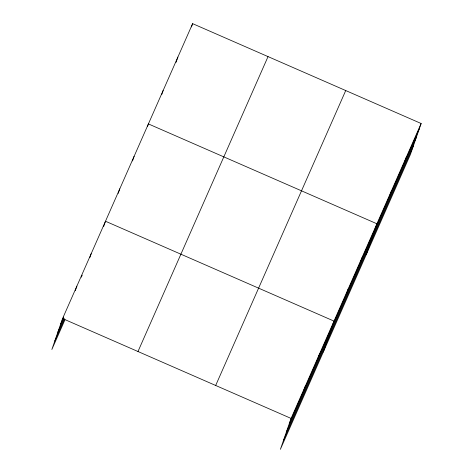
<?xml version="1.0" encoding="UTF-8"?>
<svg xmlns="http://www.w3.org/2000/svg" width="473" height="473" viewBox="0 0 473 473"><rect width="100%" height="100%" fill="white"/><g stroke="black" fill="none" stroke-linecap="round" stroke-linejoin="round"><path stroke-width="0.71" d="M421.141 123.506L291.084 418.422L280.377 449.35L410.428 154.435L421.141 123.506L192.623 23.65L62.572 318.565L51.859 349.494L64.972 319.754M75.278 290.735L76.874 286.124M89.811 257.637L91.183 253.682M103.664 226.514L105.485 221.24L334.003 321.102L323.296 352.03M118.197 193.416L119.793 188.804M132.505 160.974L134.101 156.362M147.493 126.557L148.404 123.92L376.922 223.782L366.214 254.705M161.778 94.452L163.144 90.497M176.057 62.347L177.883 57.073M191.482 26.943L192.623 23.65M303.565 391.254L305.392 385.98M317.874 358.812L319.695 353.544M346.484 293.934L348.311 288.66M360.787 261.492L362.614 256.218M389.835 195.627L391.662 190.359M404.575 162.204L406.402 156.93M60.745 323.839L63.725 317.081M81.309 277.202L82.201 275.174M57.812 332.3L63.772 318.784M54.791 341.027L64.63 318.725M137.98 351.516L268.037 56.606M215.676 385.471L345.728 90.556M289.257 423.696L419.315 128.78M286.325 432.162L416.382 137.247M283.309 440.883L413.361 145.968M62.572 318.565L291.084 418.422"/></g></svg>
